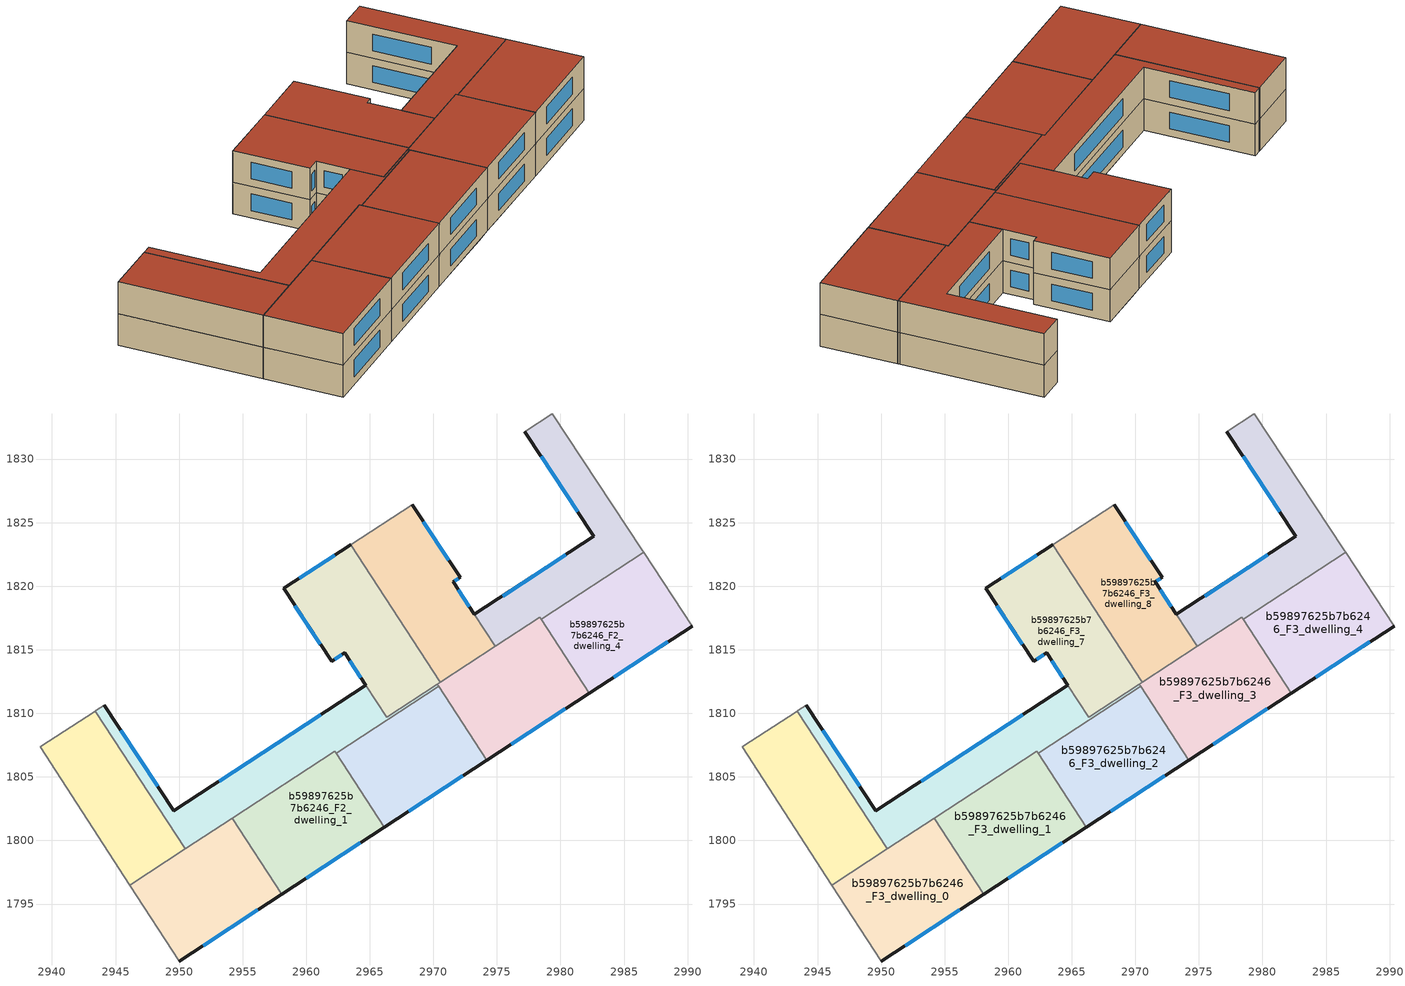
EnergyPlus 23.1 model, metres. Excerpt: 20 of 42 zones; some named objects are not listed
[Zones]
b59897625b7b6246_F2_dwelling_0
 floor to b59897625b7b6246_F1_dwelling_2 (EU_floor_Construction): 2954.19,1801.74 2958.09,1795.77 2955.37,1793.99 2951.46,1799.96 z6
 floor to b59897625b7b6246_F1_dwelling_1 (EU_floor_Construction): 2951.46,1799.96 2955.37,1793.99 2952.65,1792.21 2948.74,1798.18 z6
 floor to b59897625b7b6246_F1_dwelling_0 (EU_floor_Construction): 2948.74,1798.18 2952.65,1792.21 2950.02,1790.49 2946.13,1796.48 z6
 wall outside (EU_wall_Construction): 2950.02,1790.49 2958.09,1795.77 z6:9
 wall to b59897625b7b6246_F2_dwelling_1 (EU_wall_Construction): 2958.09,1795.77 2954.19,1801.74 z6:9
 wall adiabatic (EU_wall_Construction): 2946.13,1796.48 2950.02,1790.49 z6:9
 wall to b59897625b7b6246_F2_dwelling_5 (EU_wall_Construction): 2950.5,1799.33 2946.13,1796.48 z6:9
 wall to b59897625b7b6246_F2_dwelling_6 (EU_wall_Construction): 2954.19,1801.74 2950.5,1799.33 z6:9
 window (EU_Window_Construction): 2951.92,1791.73 2956.2,1794.53 z6.7:8.3
b59897625b7b6246_F2_dwelling_1
 floor to b59897625b7b6246_F1_dwelling_2 (EU_floor_Construction): 2956.62,1803.34 2960.53,1797.36 2958.09,1795.77 2954.19,1801.74 z6
 floor adiabatic (EU_floor_Construction): 2962.25,1807.01 2966.16,1801.04 2958.09,1795.77 2960.53,1797.36 2956.62,1803.34 z6
 wall outside (EU_wall_Construction): 2958.09,1795.77 2966.16,1801.04 z6:9
 wall to b59897625b7b6246_F2_dwelling_2 (EU_wall_Construction): 2966.16,1801.04 2962.36,1806.85 z6:9
 wall to b59897625b7b6246_F2_dwelling_6 (EU_wall_Construction): 2962.36,1806.85 2962.25,1807.01 2954.19,1801.74 z6:9
 window (EU_Window_Construction): 2959.99,1797.01 2964.26,1799.8 z6.7:8.3
b59897625b7b6246_F2_dwelling_2
 floor to b59897625b7b6246_F1_dwelling_4 (EU_floor_Construction): 2966.39,1809.49 2970.19,1803.68 2966.15,1801.04 2962.36,1806.85 z6
 floor to b59897625b7b6246_F1_dwelling_5 (EU_floor_Construction): 2969.01,1811.2 2972.81,1805.39 2970.19,1803.68 2966.39,1809.49 z6
 floor to b59897625b7b6246_F1_dwelling_6 (EU_floor_Construction): 2970.42,1812.12 2974.22,1806.31 2972.81,1805.39 2969.01,1811.2 z6
 wall outside (EU_wall_Construction): 2966.16,1801.04 2974.22,1806.31 z6:9
 wall to b59897625b7b6246_F2_dwelling_6 (EU_wall_Construction): 2970.42,1812.12 2962.36,1806.85 z6:9
 wall to b59897625b7b6246_F2_dwelling_3 (EU_wall_Construction): 2974.22,1806.31 2970.42,1812.12 z6:9
 window (EU_Window_Construction): 2968.05,1802.28 2972.32,1805.08 z6.7:8.3
b59897625b7b6246_F2_dwelling_3
 floor to b59897625b7b6246_F1_dwelling_8 (EU_floor_Construction): 2978.2,1817.45 2982.1,1811.47 2978.03,1808.81 2974.12,1814.78 z6
 floor to b59897625b7b6246_F1_dwelling_6 (EU_floor_Construction): 2971.76,1813.24 2975.67,1807.26 2974.22,1806.31 2970.31,1812.29 z6
 floor to b59897625b7b6246_F1_dwelling_7 (EU_floor_Construction): 2974.12,1814.78 2978.03,1808.81 2975.67,1807.26 2971.76,1813.24 z6
 floor to b59897625b7b6246_F1_dwelling_9 (EU_floor_Construction): 2978.37,1817.56 2982.28,1811.59 2982.1,1811.47 2978.2,1817.45 z6
 wall outside (EU_wall_Construction): 2974.22,1806.31 2982.28,1811.59 z6:9
 wall to b59897625b7b6246_F2_dwelling_4 (EU_wall_Construction): 2982.28,1811.59 2978.48,1817.39 z6:9
 wall to b59897625b7b6246_F2_dwelling_8 (EU_wall_Construction): 2974.87,1815.27 2970.55,1812.45 z6:9
 wall to b59897625b7b6246_F2_dwelling_6 (EU_wall_Construction): 2970.31,1812.29 2970.42,1812.12 z6:9
 wall to b59897625b7b6246_F2_dwelling_9 (EU_wall_Construction): 2978.48,1817.39 2978.37,1817.56 2974.87,1815.27 z6:9
 wall to b59897625b7b6246_F2_dwelling_7 (EU_wall_Construction): 2970.55,1812.45 2970.31,1812.29 z6:9
 window (EU_Window_Construction): 2976.11,1807.55 2980.38,1810.35 z6.7:8.3
b59897625b7b6246_F2_dwelling_4
 floor to b59897625b7b6246_F1_dwelling_9 (EU_floor_Construction): 2983.47,1820.66 2987.27,1814.85 2982.28,1811.59 2978.48,1817.39 z6
 floor to b59897625b7b6246_F1_dwelling_10 (EU_floor_Construction): 2986.53,1822.66 2990.35,1816.86 2987.27,1814.85 2983.47,1820.66 z6
 wall outside (EU_wall_Construction): 2982.28,1811.59 2990.35,1816.86 z6:9
 wall adiabatic (EU_wall_Construction): 2990.35,1816.86 2986.53,1822.66 z6:9
 wall to b59897625b7b6246_F2_dwelling_9 (EU_wall_Construction): 2986.53,1822.66 2978.48,1817.39 z6:9
 window (EU_Window_Construction): 2984.17,1812.83 2988.45,1815.62 z6.7:8.3
b59897625b7b6246_F2_dwelling_5
 floor to b59897625b7b6246_F1_dwelling_0 (EU_floor_Construction): 2941.65,1809.03 2948.74,1798.18 2946.13,1796.48 2939.06,1807.35 z6
 floor to b59897625b7b6246_F1_dwelling_1 (EU_floor_Construction): 2943.41,1810.18 2950.5,1799.33 2948.74,1798.18 2941.65,1809.03 z6
 wall adiabatic (EU_wall_Construction): 2943.41,1810.18 2939.06,1807.35 2946.13,1796.48 z6:9
 wall to b59897625b7b6246_F2_dwelling_6 (EU_wall_Construction): 2950.5,1799.33 2943.41,1810.18 z6:9
b59897625b7b6246_F2_dwelling_6
 floor to b59897625b7b6246_F1_dwelling_1 (EU_floor_Construction): 2944.12,1810.64 2949.6,1802.32 2949.82,1802.47 2951.46,1799.96 2950.5,1799.33 2943.41,1810.18 2943.49,1810.23 z6
 floor to b59897625b7b6246_F1_dwelling_2 (EU_floor_Construction): 2954.98,1805.84 2956.62,1803.34 2951.46,1799.96 2949.82,1802.47 z6
 floor to b59897625b7b6246_F1_dwelling_4 (EU_floor_Construction): 2964.65,1812.16 2966.39,1809.49 2962.36,1806.85 2962.25,1807.01 2961.79,1806.71 2960.15,1809.22 z6
 floor to b59897625b7b6246_F1_dwelling_3 (EU_floor_Construction): 2960.15,1809.22 2961.79,1806.71 2956.62,1803.34 2954.98,1805.84 z6
 floor to b59897625b7b6246_F1_dwelling_5 (EU_floor_Construction): 2968.9,1811.37 2969.01,1811.2 2966.39,1809.49 2964.65,1812.16 2964.69,1812.19 2966.33,1809.68 z6
 floor to b59897625b7b6246_F1_dwelling_6 (EU_floor_Construction): 2970.31,1812.29 2970.42,1812.12 2969.01,1811.2 2968.9,1811.37 z6
 wall outside (EU_wall_Construction): 2964.69,1812.19 2949.6,1802.32 2944.12,1810.64 z6:9
 wall to b59897625b7b6246_F2_dwelling_7 (EU_wall_Construction): 2970.31,1812.29 2966.33,1809.68 2964.69,1812.19 z6:9
 wall adiabatic (EU_wall_Construction): 2944.12,1810.64 2943.49,1810.23 2943.41,1810.18 z6:9
 window (EU_Window_Construction): 2948.31,1804.28 2945.41,1808.69 / 2961.15,1809.87 2953.14,1804.64 z6.7:8.3
b59897625b7b6246_F2_dwelling_7
 floor outside (EU_floor_Construction): 2964.7,1812.19 2966.33,1809.68 2963.02,1814.75 z6
 floor to b59897625b7b6246_F1_dwelling_5 (EU_floor_Construction): 2961.83,1822.17 2968.9,1811.37 2966.33,1809.68 2964.7,1812.19 2963.02,1814.75 2962.97,1814.72 2962.01,1814.08 2958.22,1819.82 z6
 floor to b59897625b7b6246_F1_dwelling_6 (EU_floor_Construction): 2963.49,1823.25 2970.55,1812.45 2968.9,1811.37 2961.83,1822.17 z6
 wall outside (EU_wall_Construction): 2963.49,1823.25 2958.22,1819.82 2962.01,1814.08 2963.02,1814.75 2964.7,1812.19 z6:9
 wall to b59897625b7b6246_F2_dwelling_8 (EU_wall_Construction): 2970.55,1812.45 2963.49,1823.25 z6:9
 window (EU_Window_Construction): 2962.25,1822.44 2959.46,1820.63 / 2963.41,1814.15 2964.3,1812.79 / 2962.24,1814.24 2962.78,1814.59 / 2959.11,1818.48 2961.12,1815.43 z6.7:8.3
b59897625b7b6246_F2_dwelling_8
 floor to b59897625b7b6246_F1_dwelling_7 (EU_floor_Construction): 2968.34,1826.4 2972.1,1820.68 2971.55,1820.33 2973.23,1817.78 2972.48,1817.28 2974.12,1814.78 2971.76,1813.24 2964.7,1824.04 z6
 floor to b59897625b7b6246_F1_dwelling_6 (EU_floor_Construction): 2964.7,1824.04 2971.76,1813.24 2970.55,1812.45 2963.49,1823.25 z6
 floor to b59897625b7b6246_F1_dwelling_8 (EU_floor_Construction): 2973.23,1817.77 2974.87,1815.27 2974.12,1814.78 2972.48,1817.28 z6
 wall outside (EU_wall_Construction): 2973.23,1817.78 2971.55,1820.33 2971.56,1820.34 2972.1,1820.68 2968.34,1826.4 z6:9
 wall adiabatic (EU_wall_Construction): 2968.34,1826.4 2963.49,1823.25 z6:9
 wall to b59897625b7b6246_F2_dwelling_9 (EU_wall_Construction): 2974.87,1815.27 2973.23,1817.78 z6:9
 window (EU_Window_Construction): 2971.22,1822.03 2969.22,1825.06 / 2971.69,1820.42 2971.97,1820.6 / 2972.84,1818.37 2971.94,1819.73 z6.7:8.3
b59897625b7b6246_F2_dwelling_9
 floor to b59897625b7b6246_F1_dwelling_10 (EU_floor_Construction): 2979.36,1833.57 2986.43,1822.81 2986.53,1822.66 2983.47,1820.66 2981.73,1823.32 2982.63,1823.92 2977.2,1832.17 z6
 floor to b59897625b7b6246_F1_dwelling_9 (EU_floor_Construction): 2981.73,1823.32 2983.47,1820.66 2978.48,1817.39 2978.37,1817.56 2978.2,1817.45 2976.56,1819.95 z6
 floor to b59897625b7b6246_F1_dwelling_8 (EU_floor_Construction): 2976.56,1819.95 2978.2,1817.45 2974.87,1815.27 2973.23,1817.77 z6
 wall outside (EU_wall_Construction): 2977.2,1832.17 2982.63,1823.92 2973.23,1817.78 z6:9
 wall adiabatic (EU_wall_Construction): 2986.53,1822.66 2986.42,1822.83 2979.36,1833.57 2977.2,1832.17 z6:9
 window (EU_Window_Construction): 2980.42,1822.47 2975.44,1819.22 / 2978.47,1830.23 2981.35,1825.85 z6.7:8.3
b59897625b7b6246_F3_dwelling_0
 floor to b59897625b7b6246_F2_dwelling_0 (EU_floor_Construction): 2954.19,1801.74 2958.09,1795.77 2950.02,1790.49 2946.13,1796.48 z9
 wall outside (EU_wall_Construction): 2950.02,1790.49 2958.09,1795.77 z9:12
 wall to b59897625b7b6246_F3_dwelling_1 (EU_wall_Construction): 2958.09,1795.77 2954.19,1801.74 z9:12
 wall adiabatic (EU_wall_Construction): 2946.13,1796.48 2950.02,1790.49 z9:12
 wall to b59897625b7b6246_F3_dwelling_5 (EU_wall_Construction): 2950.5,1799.33 2946.13,1796.48 z9:12
 wall to b59897625b7b6246_F3_dwelling_6 (EU_wall_Construction): 2954.19,1801.74 2950.5,1799.33 z9:12
 window (EU_Window_Construction): 2951.92,1791.73 2956.2,1794.53 z9.7:11.3
 roof outside (EU_roof_Construction): 2958.09,1795.77 2954.19,1801.74 2946.13,1796.48 2950.02,1790.49 z12
b59897625b7b6246_F3_dwelling_1
 floor to b59897625b7b6246_F2_dwelling_1 (EU_floor_Construction): 2962.25,1807.01 2966.16,1801.04 2958.09,1795.77 2954.19,1801.74 z9
 wall outside (EU_wall_Construction): 2958.09,1795.77 2966.16,1801.04 z9:12
 wall to b59897625b7b6246_F3_dwelling_2 (EU_wall_Construction): 2966.16,1801.04 2962.36,1806.85 z9:12
 wall to b59897625b7b6246_F3_dwelling_6 (EU_wall_Construction): 2962.36,1806.85 2962.25,1807.01 2954.19,1801.74 z9:12
 window (EU_Window_Construction): 2959.99,1797.01 2964.26,1799.8 z9.7:11.3
 roof outside (EU_roof_Construction): 2966.16,1801.04 2962.25,1807.01 2954.19,1801.74 2958.09,1795.77 z12
b59897625b7b6246_F3_dwelling_2
 floor to b59897625b7b6246_F2_dwelling_2 (EU_floor_Construction): 2970.42,1812.12 2974.22,1806.31 2966.16,1801.04 2962.36,1806.85 z9
 wall outside (EU_wall_Construction): 2966.16,1801.04 2974.22,1806.31 z9:12
 wall to b59897625b7b6246_F3_dwelling_6 (EU_wall_Construction): 2970.42,1812.12 2962.36,1806.85 z9:12
 wall to b59897625b7b6246_F3_dwelling_3 (EU_wall_Construction): 2974.22,1806.31 2970.42,1812.12 z9:12
 window (EU_Window_Construction): 2968.05,1802.28 2972.32,1805.08 z9.7:11.3
 roof outside (EU_roof_Construction): 2974.22,1806.31 2970.42,1812.12 2962.36,1806.85 2966.16,1801.04 z12
b59897625b7b6246_F3_dwelling_3
 floor to b59897625b7b6246_F2_dwelling_3 (EU_floor_Construction): 2978.37,1817.56 2982.28,1811.59 2974.22,1806.31 2970.31,1812.29 z9
 wall outside (EU_wall_Construction): 2974.22,1806.31 2982.28,1811.59 z9:12
 wall to b59897625b7b6246_F3_dwelling_4 (EU_wall_Construction): 2982.28,1811.59 2978.48,1817.39 z9:12
 wall to b59897625b7b6246_F3_dwelling_8 (EU_wall_Construction): 2974.87,1815.27 2970.55,1812.45 z9:12
 wall to b59897625b7b6246_F3_dwelling_6 (EU_wall_Construction): 2970.31,1812.29 2970.42,1812.12 z9:12
 wall to b59897625b7b6246_F3_dwelling_9 (EU_wall_Construction): 2978.48,1817.39 2978.37,1817.56 2974.87,1815.27 z9:12
 wall to b59897625b7b6246_F3_dwelling_7 (EU_wall_Construction): 2970.55,1812.45 2970.31,1812.29 z9:12
 window (EU_Window_Construction): 2976.11,1807.55 2980.38,1810.35 z9.7:11.3
 roof outside (EU_roof_Construction): 2982.28,1811.59 2978.37,1817.56 2970.31,1812.29 2974.22,1806.31 z12
b59897625b7b6246_F3_dwelling_4
 floor to b59897625b7b6246_F2_dwelling_4 (EU_floor_Construction): 2986.53,1822.66 2990.35,1816.86 2982.28,1811.59 2978.48,1817.39 z9
 wall outside (EU_wall_Construction): 2982.28,1811.59 2990.35,1816.86 z9:12
 wall adiabatic (EU_wall_Construction): 2990.35,1816.86 2986.53,1822.66 z9:12
 wall to b59897625b7b6246_F3_dwelling_9 (EU_wall_Construction): 2986.53,1822.66 2978.48,1817.39 z9:12
 window (EU_Window_Construction): 2984.17,1812.83 2988.45,1815.62 z9.7:11.3
 roof outside (EU_roof_Construction): 2990.35,1816.86 2986.53,1822.66 2978.48,1817.39 2982.28,1811.59 z12
b59897625b7b6246_F3_dwelling_5
 floor to b59897625b7b6246_F2_dwelling_5 (EU_floor_Construction): 2943.41,1810.18 2950.5,1799.33 2946.13,1796.48 2939.06,1807.35 z9
 wall adiabatic (EU_wall_Construction): 2943.41,1810.18 2939.06,1807.35 2946.13,1796.48 z9:12
 wall to b59897625b7b6246_F3_dwelling_6 (EU_wall_Construction): 2950.5,1799.33 2943.41,1810.18 z9:12
 roof outside (EU_roof_Construction): 2950.5,1799.33 2943.41,1810.18 2939.06,1807.35 2946.13,1796.48 z12
b59897625b7b6246_F3_dwelling_6
 floor to b59897625b7b6246_F2_dwelling_6 (EU_floor_Construction): 2970.31,1812.29 2970.42,1812.12 2962.36,1806.85 2962.25,1807.01 2950.5,1799.33 2943.41,1810.18 2943.49,1810.23 2944.12,1810.64 2949.6,1802.32 2964.69,1812.19 2966.33,1809.68 z9
 wall outside (EU_wall_Construction): 2964.69,1812.19 2949.6,1802.32 2944.12,1810.64 z9:12
 wall to b59897625b7b6246_F3_dwelling_7 (EU_wall_Construction): 2970.31,1812.29 2966.33,1809.68 2964.69,1812.19 z9:12
 wall adiabatic (EU_wall_Construction): 2944.12,1810.64 2943.49,1810.23 2943.41,1810.18 z9:12
 window (EU_Window_Construction): 2948.31,1804.28 2945.41,1808.69 / 2961.15,1809.87 2953.14,1804.64 z9.7:11.3
 roof outside (EU_roof_Construction): 2962.36,1806.85 2970.42,1812.12 2970.31,1812.29 2966.33,1809.68 2964.69,1812.19 2949.6,1802.32 2944.12,1810.64 2943.49,1810.23 2943.41,1810.18 2950.5,1799.33 2962.25,1807.01 z12
b59897625b7b6246_F3_dwelling_7
 floor to b59897625b7b6246_F2_dwelling_7 (EU_floor_Construction): 2963.49,1823.25 2970.55,1812.45 2966.33,1809.68 2964.7,1812.19 2963.02,1814.75 2962.01,1814.08 2958.22,1819.82 z9
 wall outside (EU_wall_Construction): 2963.49,1823.25 2958.22,1819.82 2962.01,1814.08 2963.02,1814.75 2964.7,1812.19 z9:12
 wall to b59897625b7b6246_F3_dwelling_8 (EU_wall_Construction): 2970.55,1812.45 2963.49,1823.25 z9:12
 window (EU_Window_Construction): 2962.25,1822.44 2959.46,1820.63 / 2963.41,1814.15 2964.3,1812.79 / 2962.24,1814.24 2962.78,1814.59 / 2959.11,1818.48 2961.12,1815.43 z9.7:11.3
 roof outside (EU_roof_Construction): 2970.55,1812.45 2963.49,1823.25 2958.22,1819.82 2962.01,1814.08 2963.02,1814.75 2964.7,1812.19 2966.33,1809.68 z12
b59897625b7b6246_F3_dwelling_8
 floor to b59897625b7b6246_F2_dwelling_8 (EU_floor_Construction): 2972.1,1820.68 2971.56,1820.34 2971.55,1820.33 2973.23,1817.78 2974.87,1815.27 2970.55,1812.45 2963.49,1823.25 2968.34,1826.4 z9
 wall outside (EU_wall_Construction): 2973.23,1817.78 2971.55,1820.33 2971.56,1820.34 2972.1,1820.68 2968.34,1826.4 z9:12
 wall adiabatic (EU_wall_Construction): 2968.34,1826.4 2963.49,1823.25 z9:12
 wall to b59897625b7b6246_F3_dwelling_9 (EU_wall_Construction): 2974.87,1815.27 2973.23,1817.78 z9:12
 window (EU_Window_Construction): 2971.22,1822.03 2969.22,1825.06 / 2971.69,1820.42 2971.97,1820.6 / 2972.84,1818.37 2971.94,1819.73 z9.7:11.3
 roof outside (EU_roof_Construction): 2974.87,1815.27 2973.23,1817.78 2971.55,1820.33 2971.56,1820.34 2972.1,1820.68 2968.34,1826.4 2963.49,1823.25 2970.55,1812.45 z12
b59897625b7b6246_F3_dwelling_9
 floor to b59897625b7b6246_F2_dwelling_9 (EU_floor_Construction): 2979.36,1833.57 2986.42,1822.83 2986.53,1822.66 2978.48,1817.39 2978.37,1817.56 2974.87,1815.27 2973.23,1817.78 2982.63,1823.92 2977.2,1832.17 z9
 wall outside (EU_wall_Construction): 2977.2,1832.17 2982.63,1823.92 2973.23,1817.78 z9:12
 wall adiabatic (EU_wall_Construction): 2986.53,1822.66 2986.42,1822.83 2979.36,1833.57 2977.2,1832.17 z9:12
 window (EU_Window_Construction): 2980.42,1822.47 2975.44,1819.22 / 2978.47,1830.23 2981.35,1825.85 z9.7:11.3
 roof outside (EU_roof_Construction): 2986.53,1822.66 2986.42,1822.83 2979.36,1833.57 2977.2,1832.17 2982.63,1823.92 2973.23,1817.78 2974.87,1815.27 2978.37,1817.56 2978.48,1817.39 z12
[Building]
EU S2 Campaign: North Axis=0; Terrain=City; Solar Distribution=FullExterior
[Site:Location]
Budapest.Ferenc.Liszt.Intl.AP: Latitude=47.437; Longitude=19.256; Time Zone=1; Elevation=185
[SizingPeriod:WeatherFileDays]
AnnualSizingPeriod: Begin Month=1; Begin Day of Month=1; End Month=12; End Day of Month=31; Day of Week for Start Day=Monday; Use Weather File Daylight Saving Period=No; Use Weather File Rain and Snow Indicators=No
[MATERIAL]
EU_InternalMass_Material: Roughness=MediumRough; Thickness=0.1; Conductivity=1; Density=1800; Specific Heat=900; Thermal Absorptance=0.9; Solar Absorptance=0.7; Visible Absorptance=0.7
[MATERIAL:NOMASS] Roughness=MediumRough; Thermal Absorptance=0.9; Solar Absorptance=0.7; Visible Absorptance=0.7
Name | Thermal Resistance
EU_wall_NoMass | 0.832559
EU_roof_NoMass | 1.39638
EU_floor_NoMass | 0.872794
[WINDOWMATERIAL:SIMPLEGLAZINGSYSTEM]
EU_Window_SimpleGlazing: UFactor=2.79869; Solar Heat Gain Coefficient=0.75; Visible Transmittance=0.75
[CONSTRUCTION]
EU_wall_Construction: EU_wall_NoMass
EU_roof_Construction: EU_roof_NoMass
EU_floor_Construction: EU_floor_NoMass
EU_Window_Construction: EU_Window_SimpleGlazing
EU_InternalMass_Construction: EU_InternalMass_Material
[ZONE] Type=1; Multiplier=1; Ceiling Height=autocalculate; Floor Area=autocalculate; Part of Total Floor Area=Yes
Name | Volume
b59897625b7b6246_F2_dwelling_0; b59897625b7b6246_F3_dwelling_0 | 206.292
b59897625b7b6246_F2_dwelling_1; b59897625b7b6246_F3_dwelling_1 | 206.279
b59897625b7b6246_F2_dwelling_2; b59897625b7b6246_F3_dwelling_2 | 200.493
b59897625b7b6246_F2_dwelling_3; b59897625b7b6246_F3_dwelling_3 | 206.263
b59897625b7b6246_F2_dwelling_4; b59897625b7b6246_F3_dwelling_4 | 200.499
b59897625b7b6246_F2_dwelling_5; b59897625b7b6246_F3_dwelling_5 | 202.376
b59897625b7b6246_F2_dwelling_6; b59897625b7b6246_F3_dwelling_6 | 201.516
b59897625b7b6246_F2_dwelling_7 | 220.785
b59897625b7b6246_F3_dwelling_7 | 220.728
b59897625b7b6246_F2_dwelling_8; b59897625b7b6246_F3_dwelling_8 | 212.621
b59897625b7b6246_F2_dwelling_9; b59897625b7b6246_F3_dwelling_9 | 205.717
[INTERNALMASS] Construction=EU_InternalMass_Construction
Name | Zone or ZoneList | Surface Area
b59897625b7b6246_F2_dwelling_0_EU_InternalMass | b59897625b7b6246_F2_dwelling_0 | 68.7639
b59897625b7b6246_F2_dwelling_1_EU_InternalMass | b59897625b7b6246_F2_dwelling_1 | 68.7594
b59897625b7b6246_F2_dwelling_2_EU_InternalMass | b59897625b7b6246_F2_dwelling_2 | 66.8359
b59897625b7b6246_F2_dwelling_3_EU_InternalMass | b59897625b7b6246_F2_dwelling_3 | 68.7541
b59897625b7b6246_F2_dwelling_4_EU_InternalMass | b59897625b7b6246_F2_dwelling_4 | 66.8382
b59897625b7b6246_F2_dwelling_5_EU_InternalMass | b59897625b7b6246_F2_dwelling_5 | 67.463
b59897625b7b6246_F2_dwelling_6_EU_InternalMass | b59897625b7b6246_F2_dwelling_6 | 67.1681
b59897625b7b6246_F2_dwelling_7_EU_InternalMass | b59897625b7b6246_F2_dwelling_7 | 73.5849
b59897625b7b6246_F2_dwelling_8_EU_InternalMass | b59897625b7b6246_F2_dwelling_8 | 70.8737
b59897625b7b6246_F2_dwelling_9_EU_InternalMass | b59897625b7b6246_F2_dwelling_9 | 68.5683
b59897625b7b6246_F3_dwelling_0_EU_InternalMass | b59897625b7b6246_F3_dwelling_0 | 68.7639
b59897625b7b6246_F3_dwelling_1_EU_InternalMass | b59897625b7b6246_F3_dwelling_1 | 68.7594
b59897625b7b6246_F3_dwelling_2_EU_InternalMass | b59897625b7b6246_F3_dwelling_2 | 66.8359
b59897625b7b6246_F3_dwelling_3_EU_InternalMass | b59897625b7b6246_F3_dwelling_3 | 68.7541
b59897625b7b6246_F3_dwelling_4_EU_InternalMass | b59897625b7b6246_F3_dwelling_4 | 66.8382
b59897625b7b6246_F3_dwelling_5_EU_InternalMass | b59897625b7b6246_F3_dwelling_5 | 67.463
b59897625b7b6246_F3_dwelling_6_EU_InternalMass | b59897625b7b6246_F3_dwelling_6 | 67.1681
b59897625b7b6246_F3_dwelling_7_EU_InternalMass | b59897625b7b6246_F3_dwelling_7 | 73.5849
b59897625b7b6246_F3_dwelling_8_EU_InternalMass | b59897625b7b6246_F3_dwelling_8 | 70.8737
b59897625b7b6246_F3_dwelling_9_EU_InternalMass | b59897625b7b6246_F3_dwelling_9 | 68.5683
[OTHEREQUIPMENT] Fuel Type=Electricity; Design Level Calculation Method=Watts/Area; Power per Zone Floor Area=1; Fraction Latent=0; Fraction Radiant=0; Fraction Lost=0; Carbon Dioxide Generation Rate=0; EndUse Subcategory=EU_Step8_InternalGains
Name | Zone or ZoneList or Space or SpaceList | Schedule
EU_Step8_InternalGain_b59897625b7b6246_F2_dwelling_0_f000 | b59897625b7b6246_F2_dwelling_0 | EU_Step8_GainSchedule_b59897625b7b6246_F2_dwelling_0_f000
EU_Step8_InternalGain_b59897625b7b6246_F2_dwelling_1_f000 | b59897625b7b6246_F2_dwelling_1 | EU_Step8_GainSchedule_b59897625b7b6246_F2_dwelling_1_f000
EU_Step8_InternalGain_b59897625b7b6246_F2_dwelling_2_f000 | b59897625b7b6246_F2_dwelling_2 | EU_Step8_GainSchedule_b59897625b7b6246_F2_dwelling_2_f000
EU_Step8_InternalGain_b59897625b7b6246_F2_dwelling_3_f000 | b59897625b7b6246_F2_dwelling_3 | EU_Step8_GainSchedule_b59897625b7b6246_F2_dwelling_3_f000
EU_Step8_InternalGain_b59897625b7b6246_F2_dwelling_4_f000 | b59897625b7b6246_F2_dwelling_4 | EU_Step8_GainSchedule_b59897625b7b6246_F2_dwelling_4_f000
EU_Step8_InternalGain_b59897625b7b6246_F2_dwelling_5_f000 | b59897625b7b6246_F2_dwelling_5 | EU_Step8_GainSchedule_b59897625b7b6246_F2_dwelling_5_f000
EU_Step8_InternalGain_b59897625b7b6246_F2_dwelling_6_f000 | b59897625b7b6246_F2_dwelling_6 | EU_Step8_GainSchedule_b59897625b7b6246_F2_dwelling_6_f000
EU_Step8_InternalGain_b59897625b7b6246_F2_dwelling_7_f000 | b59897625b7b6246_F2_dwelling_7 | EU_Step8_GainSchedule_b59897625b7b6246_F2_dwelling_7_f000
EU_Step8_InternalGain_b59897625b7b6246_F2_dwelling_8_f000 | b59897625b7b6246_F2_dwelling_8 | EU_Step8_GainSchedule_b59897625b7b6246_F2_dwelling_8_f000
EU_Step8_InternalGain_b59897625b7b6246_F2_dwelling_9_f000 | b59897625b7b6246_F2_dwelling_9 | EU_Step8_GainSchedule_b59897625b7b6246_F2_dwelling_9_f000
EU_Step8_InternalGain_b59897625b7b6246_F3_dwelling_0_f000 | b59897625b7b6246_F3_dwelling_0 | EU_Step8_GainSchedule_b59897625b7b6246_F3_dwelling_0_f000
EU_Step8_InternalGain_b59897625b7b6246_F3_dwelling_1_f000 | b59897625b7b6246_F3_dwelling_1 | EU_Step8_GainSchedule_b59897625b7b6246_F3_dwelling_1_f000
EU_Step8_InternalGain_b59897625b7b6246_F3_dwelling_2_f000 | b59897625b7b6246_F3_dwelling_2 | EU_Step8_GainSchedule_b59897625b7b6246_F3_dwelling_2_f000
EU_Step8_InternalGain_b59897625b7b6246_F3_dwelling_3_f000 | b59897625b7b6246_F3_dwelling_3 | EU_Step8_GainSchedule_b59897625b7b6246_F3_dwelling_3_f000
EU_Step8_InternalGain_b59897625b7b6246_F3_dwelling_4_f000 | b59897625b7b6246_F3_dwelling_4 | EU_Step8_GainSchedule_b59897625b7b6246_F3_dwelling_4_f000
EU_Step8_InternalGain_b59897625b7b6246_F3_dwelling_5_f000 | b59897625b7b6246_F3_dwelling_5 | EU_Step8_GainSchedule_b59897625b7b6246_F3_dwelling_5_f000
EU_Step8_InternalGain_b59897625b7b6246_F3_dwelling_6_f000 | b59897625b7b6246_F3_dwelling_6 | EU_Step8_GainSchedule_b59897625b7b6246_F3_dwelling_6_f000
EU_Step8_InternalGain_b59897625b7b6246_F3_dwelling_7_f000 | b59897625b7b6246_F3_dwelling_7 | EU_Step8_GainSchedule_b59897625b7b6246_F3_dwelling_7_f000
EU_Step8_InternalGain_b59897625b7b6246_F3_dwelling_8_f000 | b59897625b7b6246_F3_dwelling_8 | EU_Step8_GainSchedule_b59897625b7b6246_F3_dwelling_8_f000
EU_Step8_InternalGain_b59897625b7b6246_F3_dwelling_9_f000 | b59897625b7b6246_F3_dwelling_9 | EU_Step8_GainSchedule_b59897625b7b6246_F3_dwelling_9_f000
[ZONEVENTILATION:DESIGNFLOWRATE] Schedule=EU_AlwaysOn; Design Flow Rate Calculation Method=AirChanges/Hour; Air Changes per Hour=0.475469; Ventilation Type=Natural; Fan Pressure Rise=0; Fan Total Efficiency=1; Constant Term Coefficient=1; Temperature Term Coefficient=0; Velocity Term Coefficient=0; Velocity Squared Term Coefficient=0; Minimum Indoor Temperature=-100; Maximum Indoor Temperature=100; Delta Temperature=-100; Minimum Outdoor Temperature=-100; Maximum Outdoor Temperature=100; Maximum Wind Speed=40
Name | Zone or ZoneList or Space or SpaceList
EU_ConstantAir_b59897625b7b6246_F2_dwelling_0 | b59897625b7b6246_F2_dwelling_0
EU_ConstantAir_b59897625b7b6246_F2_dwelling_1 | b59897625b7b6246_F2_dwelling_1
EU_ConstantAir_b59897625b7b6246_F2_dwelling_2 | b59897625b7b6246_F2_dwelling_2
EU_ConstantAir_b59897625b7b6246_F2_dwelling_3 | b59897625b7b6246_F2_dwelling_3
EU_ConstantAir_b59897625b7b6246_F2_dwelling_4 | b59897625b7b6246_F2_dwelling_4
EU_ConstantAir_b59897625b7b6246_F2_dwelling_5 | b59897625b7b6246_F2_dwelling_5
EU_ConstantAir_b59897625b7b6246_F2_dwelling_6 | b59897625b7b6246_F2_dwelling_6
EU_ConstantAir_b59897625b7b6246_F2_dwelling_7 | b59897625b7b6246_F2_dwelling_7
EU_ConstantAir_b59897625b7b6246_F2_dwelling_8 | b59897625b7b6246_F2_dwelling_8
EU_ConstantAir_b59897625b7b6246_F2_dwelling_9 | b59897625b7b6246_F2_dwelling_9
EU_ConstantAir_b59897625b7b6246_F3_dwelling_0 | b59897625b7b6246_F3_dwelling_0
EU_ConstantAir_b59897625b7b6246_F3_dwelling_1 | b59897625b7b6246_F3_dwelling_1
EU_ConstantAir_b59897625b7b6246_F3_dwelling_2 | b59897625b7b6246_F3_dwelling_2
EU_ConstantAir_b59897625b7b6246_F3_dwelling_3 | b59897625b7b6246_F3_dwelling_3
EU_ConstantAir_b59897625b7b6246_F3_dwelling_4 | b59897625b7b6246_F3_dwelling_4
EU_ConstantAir_b59897625b7b6246_F3_dwelling_5 | b59897625b7b6246_F3_dwelling_5
EU_ConstantAir_b59897625b7b6246_F3_dwelling_6 | b59897625b7b6246_F3_dwelling_6
EU_ConstantAir_b59897625b7b6246_F3_dwelling_7 | b59897625b7b6246_F3_dwelling_7
EU_ConstantAir_b59897625b7b6246_F3_dwelling_8 | b59897625b7b6246_F3_dwelling_8
EU_ConstantAir_b59897625b7b6246_F3_dwelling_9 | b59897625b7b6246_F3_dwelling_9
[HVACTEMPLATE:ZONE:IDEALLOADSAIRSYSTEM] System Availability Schedule=EU_AlwaysOn; Maximum Heating Supply Air Temperature=50; Minimum Cooling Supply Air Temperature=13; Maximum Heating Supply Air Humidity Ratio=0.0156; Minimum Cooling Supply Air Humidity Ratio=0.0077; Heating Limit=NoLimit; Cooling Limit=NoLimit; Heating Availability Schedule=EU_AlwaysOn; Cooling Availability Schedule=EU_CoolingOff; Dehumidification Control Type=ConstantSensibleHeatRatio; Cooling Sensible Heat Ratio=0.7; Dehumidification Setpoint=60; Humidification Control Type=None; Humidification Setpoint=30; Outdoor Air Method=None; Outdoor Air Flow Rate per Person=0.00944; Outdoor Air Flow Rate per Zone Floor Area=0; Outdoor Air Flow Rate per Zone=0; Demand Controlled Ventilation Type=None; Outdoor Air Economizer Type=NoEconomizer; Heat Recovery Type=None; Sensible Heat Recovery Effectiveness=0.7; Latent Heat Recovery Effectiveness=0.65
Name | Template Thermostat
b59897625b7b6246_F2_dwelling_0 | EU_HeatOnly_b59897625b7b6246_F2_dwelling_0
b59897625b7b6246_F2_dwelling_1 | EU_HeatOnly_b59897625b7b6246_F2_dwelling_1
b59897625b7b6246_F2_dwelling_2 | EU_HeatOnly_b59897625b7b6246_F2_dwelling_2
b59897625b7b6246_F2_dwelling_3 | EU_HeatOnly_b59897625b7b6246_F2_dwelling_3
b59897625b7b6246_F2_dwelling_4 | EU_HeatOnly_b59897625b7b6246_F2_dwelling_4
b59897625b7b6246_F2_dwelling_5 | EU_HeatOnly_b59897625b7b6246_F2_dwelling_5
b59897625b7b6246_F2_dwelling_6 | EU_HeatOnly_b59897625b7b6246_F2_dwelling_6
b59897625b7b6246_F2_dwelling_7 | EU_HeatOnly_b59897625b7b6246_F2_dwelling_7
b59897625b7b6246_F2_dwelling_8 | EU_HeatOnly_b59897625b7b6246_F2_dwelling_8
b59897625b7b6246_F2_dwelling_9 | EU_HeatOnly_b59897625b7b6246_F2_dwelling_9
b59897625b7b6246_F3_dwelling_0 | EU_HeatOnly_b59897625b7b6246_F3_dwelling_0
b59897625b7b6246_F3_dwelling_1 | EU_HeatOnly_b59897625b7b6246_F3_dwelling_1
b59897625b7b6246_F3_dwelling_2 | EU_HeatOnly_b59897625b7b6246_F3_dwelling_2
b59897625b7b6246_F3_dwelling_3 | EU_HeatOnly_b59897625b7b6246_F3_dwelling_3
b59897625b7b6246_F3_dwelling_4 | EU_HeatOnly_b59897625b7b6246_F3_dwelling_4
b59897625b7b6246_F3_dwelling_5 | EU_HeatOnly_b59897625b7b6246_F3_dwelling_5
b59897625b7b6246_F3_dwelling_6 | EU_HeatOnly_b59897625b7b6246_F3_dwelling_6
b59897625b7b6246_F3_dwelling_7 | EU_HeatOnly_b59897625b7b6246_F3_dwelling_7
b59897625b7b6246_F3_dwelling_8 | EU_HeatOnly_b59897625b7b6246_F3_dwelling_8
b59897625b7b6246_F3_dwelling_9 | EU_HeatOnly_b59897625b7b6246_F3_dwelling_9
[SIZING:ZONE] Zone Cooling Design Supply Air Temperature Input Method=SupplyAirTemperature; Zone Cooling Design Supply Air Temperature=13; Zone Heating Design Supply Air Temperature Input Method=SupplyAirTemperature; Zone Heating Design Supply Air Temperature=50; Zone Cooling Design Supply Air Humidity Ratio=0.008; Zone Heating Design Supply Air Humidity Ratio=0.008; Cooling Design Air Flow Method=DesignDay; Cooling Design Air Flow Rate=0; Cooling Minimum Air Flow per Zone Floor Area=0.000762; Cooling Minimum Air Flow=0; Cooling Minimum Air Flow Fraction=0.2; Heating Design Air Flow Method=DesignDay; Heating Design Air Flow Rate=0; Heating Maximum Air Flow per Zone Floor Area=0.002032; Heating Maximum Air Flow=0.141576; Heating Maximum Air Flow Fraction=0.3; Account for Dedicated Outdoor Air System=No; Dedicated Outdoor Air System Control Strategy=NeutralSupplyAir; Dedicated Outdoor Air Low Setpoint Temperature for Design=autosize; Dedicated Outdoor Air High Setpoint Temperature for Design=autosize; Zone Load Sizing Method=Sensible Load Only No Latent Load; Zone Latent Cooling Design Supply Air Humidity Ratio Input Method=HumidityRatioDifference; Zone Cooling Design Supply Air Humidity Ratio Difference=0.005; Zone Latent Heating Design Supply Air Humidity Ratio Input Method=HumidityRatioDifference; Zone Humidification Design Supply Air Humidity Ratio Difference=0.005
b59897625b7b6246_F2_dwelling_0; b59897625b7b6246_F2_dwelling_1; b59897625b7b6246_F2_dwelling_2; b59897625b7b6246_F2_dwelling_3; b59897625b7b6246_F2_dwelling_4; b59897625b7b6246_F2_dwelling_5; b59897625b7b6246_F2_dwelling_6; b59897625b7b6246_F2_dwelling_7; b59897625b7b6246_F2_dwelling_8; b59897625b7b6246_F2_dwelling_9; b59897625b7b6246_F3_dwelling_0; b59897625b7b6246_F3_dwelling_1; b59897625b7b6246_F3_dwelling_2; b59897625b7b6246_F3_dwelling_3; b59897625b7b6246_F3_dwelling_4; b59897625b7b6246_F3_dwelling_5; b59897625b7b6246_F3_dwelling_6; b59897625b7b6246_F3_dwelling_7; b59897625b7b6246_F3_dwelling_8; b59897625b7b6246_F3_dwelling_9
[SCHEDULE:CONSTANT]
Name | Hourly Value
EU_AlwaysOn | 1
EU_CoolingOff | 0
[SCHEDULE:FILE] Column Number=1; Rows to Skip at Top=0; Number of Hours of Data=8760; Column Separator=Comma; Interpolate to Timestep=No; Minutes per Item=60; Adjust Schedule for Daylight Savings=Yes
Name | File
EU_Step8_GainSchedule_b59897625b7b6246_F2_dwelling_0_f000 | ../../schedules/b59897625b7b6246/b59897625b7b6246_F2_dwelling_0_f000_gain.csv
EU_Step8_GainSchedule_b59897625b7b6246_F2_dwelling_1_f000 | ../../schedules/b59897625b7b6246/b59897625b7b6246_F2_dwelling_1_f000_gain.csv
EU_Step8_GainSchedule_b59897625b7b6246_F2_dwelling_2_f000 | ../../schedules/b59897625b7b6246/b59897625b7b6246_F2_dwelling_2_f000_gain.csv
EU_Step8_GainSchedule_b59897625b7b6246_F2_dwelling_3_f000 | ../../schedules/b59897625b7b6246/b59897625b7b6246_F2_dwelling_3_f000_gain.csv
EU_Step8_GainSchedule_b59897625b7b6246_F2_dwelling_4_f000 | ../../schedules/b59897625b7b6246/b59897625b7b6246_F2_dwelling_4_f000_gain.csv
EU_Step8_GainSchedule_b59897625b7b6246_F2_dwelling_5_f000 | ../../schedules/b59897625b7b6246/b59897625b7b6246_F2_dwelling_5_f000_gain.csv
EU_Step8_GainSchedule_b59897625b7b6246_F2_dwelling_6_f000 | ../../schedules/b59897625b7b6246/b59897625b7b6246_F2_dwelling_6_f000_gain.csv
EU_Step8_GainSchedule_b59897625b7b6246_F2_dwelling_7_f000 | ../../schedules/b59897625b7b6246/b59897625b7b6246_F2_dwelling_7_f000_gain.csv
EU_Step8_GainSchedule_b59897625b7b6246_F2_dwelling_8_f000 | ../../schedules/b59897625b7b6246/b59897625b7b6246_F2_dwelling_8_f000_gain.csv
EU_Step8_GainSchedule_b59897625b7b6246_F2_dwelling_9_f000 | ../../schedules/b59897625b7b6246/b59897625b7b6246_F2_dwelling_9_f000_gain.csv
EU_Step8_GainSchedule_b59897625b7b6246_F3_dwelling_0_f000 | ../../schedules/b59897625b7b6246/b59897625b7b6246_F3_dwelling_0_f000_gain.csv
EU_Step8_GainSchedule_b59897625b7b6246_F3_dwelling_1_f000 | ../../schedules/b59897625b7b6246/b59897625b7b6246_F3_dwelling_1_f000_gain.csv
EU_Step8_GainSchedule_b59897625b7b6246_F3_dwelling_2_f000 | ../../schedules/b59897625b7b6246/b59897625b7b6246_F3_dwelling_2_f000_gain.csv
EU_Step8_GainSchedule_b59897625b7b6246_F3_dwelling_3_f000 | ../../schedules/b59897625b7b6246/b59897625b7b6246_F3_dwelling_3_f000_gain.csv
EU_Step8_GainSchedule_b59897625b7b6246_F3_dwelling_4_f000 | ../../schedules/b59897625b7b6246/b59897625b7b6246_F3_dwelling_4_f000_gain.csv
EU_Step8_GainSchedule_b59897625b7b6246_F3_dwelling_5_f000 | ../../schedules/b59897625b7b6246/b59897625b7b6246_F3_dwelling_5_f000_gain.csv
EU_Step8_GainSchedule_b59897625b7b6246_F3_dwelling_6_f000 | ../../schedules/b59897625b7b6246/b59897625b7b6246_F3_dwelling_6_f000_gain.csv
EU_Step8_GainSchedule_b59897625b7b6246_F3_dwelling_7_f000 | ../../schedules/b59897625b7b6246/b59897625b7b6246_F3_dwelling_7_f000_gain.csv
EU_Step8_GainSchedule_b59897625b7b6246_F3_dwelling_8_f000 | ../../schedules/b59897625b7b6246/b59897625b7b6246_F3_dwelling_8_f000_gain.csv
EU_Step8_GainSchedule_b59897625b7b6246_F3_dwelling_9_f000 | ../../schedules/b59897625b7b6246/b59897625b7b6246_F3_dwelling_9_f000_gain.csv
